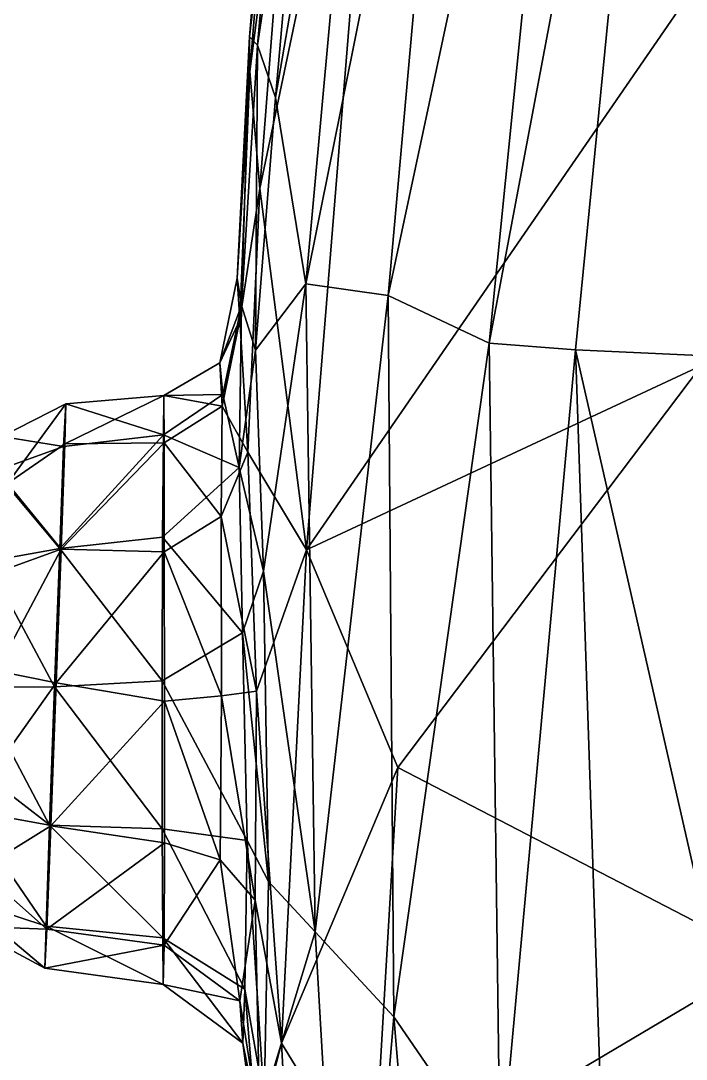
# Model space of a CAD drawing. Extents: x -4.77 to 4.77, y -2.48 to 3.3.
# Drawn here: x -4.6743 to -4.5756, y 2.0225 to 2.1767 of the extents above; entities that cross this region are included whole.
import ezdxf

# ---------------------------------------------------------------- set-up
doc = ezdxf.new("R2010")
doc.units = 0

msp = doc.modelspace()

# ---------------------------------------------------------------- linework, layer by layer
for points in [[(-4.59018, 2.27477, -0.58535), (-4.6198, 2.13594, -0.52577), (-4.60968, 2.24869, -0.51224)], [(-4.59018, 2.27477, -0.58535), (-4.60481, 2.12884, -0.60978), (-4.6198, 2.13594, -0.52577)], [(-4.59018, 2.27477, 0.58535), (-4.60968, 2.24869, 0.51224), (-4.6198, 2.13594, 0.52577)], [(-4.59018, 2.27477, 0.58535), (-4.6198, 2.13594, 0.52577), (-4.60481, 2.12884, 0.60978)], [(-4.57785, 2.27185, -0.61158), (-4.60481, 2.12884, -0.60978), (-4.59018, 2.27477, -0.58535)], [(-4.57785, 2.27185, 0.61158), (-4.59018, 2.27477, 0.58535), (-4.60481, 2.12884, 0.60978)], [(-4.57785, 2.27185, -0.61158), (-4.59199, 2.12785, -0.64393), (-4.60481, 2.12884, -0.60978)], [(-4.57785, 2.27185, 0.61158), (-4.60481, 2.12884, 0.60978), (-4.59199, 2.12785, 0.64393)], [(-4.57785, 2.27185, -0.61158), (-4.56722, 2.12669, -0.62092), (-4.59199, 2.12785, -0.64393)], [(-4.57785, 2.27185, 0.61158), (-4.59199, 2.12785, 0.64393), (-4.56722, 2.12669, 0.62092)], [(-4.57785, 2.27185, -0.61158), (-4.5576, 2.26666, -0.59402), (-4.56722, 2.12669, -0.62092)], [(-4.57785, 2.27185, 0.61158), (-4.56722, 2.12669, 0.62092), (-4.5576, 2.26666, 0.59402)], [(-4.62155, 2.25211, -0.43125), (-4.63651, 2.1653, -0.38471), (-4.63099, 2.22779, -0.38118)], [(-4.62155, 2.25211, -0.43125), (-4.63203, 2.13767, -0.43884), (-4.63651, 2.1653, -0.38471)], [(-4.62155, 2.25211, 0.43125), (-4.63099, 2.22779, 0.38118), (-4.63651, 2.1653, 0.38471)], [(-4.62155, 2.25211, 0.43125), (-4.63651, 2.1653, 0.38471), (-4.63203, 2.13767, 0.43884)], [(-4.60968, 2.24869, -0.51224), (-4.63203, 2.13767, -0.43884), (-4.62155, 2.25211, -0.43125)], [(-4.60968, 2.24869, 0.51224), (-4.62155, 2.25211, 0.43125), (-4.63203, 2.13767, 0.43884)], [(-4.60968, 2.24869, -0.51224), (-4.6198, 2.13594, -0.52577), (-4.63203, 2.13767, -0.43884)], [(-4.60968, 2.24869, 0.51224), (-4.63203, 2.13767, 0.43884), (-4.6198, 2.13594, 0.52577)], [(-4.62043, 2.23967, -0.20516), (-4.63882, 2.15179, -0.2576), (-4.63193, 2.09818, -0.21778)], [(-4.62043, 2.23967, -0.20516), (-4.63324, 2.22402, -0.25438), (-4.63882, 2.15179, -0.2576)], [(-4.62043, 2.23967, 0.20516), (-4.63193, 2.09818, 0.21778), (-4.63882, 2.15179, 0.2576)], [(-4.62043, 2.23967, 0.20516), (-4.63882, 2.15179, 0.2576), (-4.63324, 2.22402, 0.25438)], [(-4.62043, 2.23967, -0.20516), (-4.63193, 2.09818, -0.21778), (-4.57126, 2.18626, -0.11487)], [(-4.62043, 2.23967, 0.20516), (-4.57126, 2.18626, 0.11487), (-4.63193, 2.09818, 0.21778)], [(-4.63099, 2.22779, -0.38118), (-4.63917, 2.1731, -0.34506), (-4.63518, 2.21889, -0.34372)], [(-4.63099, 2.22779, -0.38118), (-4.63651, 2.1653, -0.38471), (-4.63917, 2.1731, -0.34506)], [(-4.63099, 2.22779, 0.38118), (-4.63518, 2.21889, 0.34372), (-4.63917, 2.1731, 0.34506)], [(-4.63099, 2.22779, 0.38118), (-4.63917, 2.1731, 0.34506), (-4.63651, 2.1653, 0.38471)], [(-4.63324, 2.22402, -0.25438), (-4.64031, 2.16916, -0.28554), (-4.63882, 2.15179, -0.2576)], [(-4.63324, 2.22402, -0.25438), (-4.63629, 2.21847, -0.28371), (-4.64031, 2.16916, -0.28554)], [(-4.63324, 2.22402, 0.25438), (-4.63882, 2.15179, 0.2576), (-4.64031, 2.16916, 0.28554)], [(-4.63324, 2.22402, 0.25438), (-4.64031, 2.16916, 0.28554), (-4.63629, 2.21847, 0.28371)], [(-4.63518, 2.21889, -0.34372), (-4.64038, 2.17433, -0.31351), (-4.6368, 2.21683, -0.31228)], [(-4.63518, 2.21889, -0.34372), (-4.63917, 2.1731, -0.34506), (-4.64038, 2.17433, -0.31351)], [(-4.63518, 2.21889, 0.34372), (-4.6368, 2.21683, 0.31228), (-4.64038, 2.17433, 0.31351)], [(-4.63518, 2.21889, 0.34372), (-4.64038, 2.17433, 0.31351), (-4.63917, 2.1731, 0.34506)], [(-4.63629, 2.21847, -0.28371), (-4.64038, 2.17433, -0.31351), (-4.64031, 2.16916, -0.28554)], [(-4.63629, 2.21847, -0.28371), (-4.6368, 2.21683, -0.31228), (-4.64038, 2.17433, -0.31351)], [(-4.63629, 2.21847, 0.28371), (-4.64031, 2.16916, 0.28554), (-4.64038, 2.17433, 0.31351)], [(-4.63629, 2.21847, 0.28371), (-4.64038, 2.17433, 0.31351), (-4.6368, 2.21683, 0.31228)], [(-4.63193, 2.09818, -0.21778), (-4.57328, 2.12552, -0.11649), (-4.57126, 2.18626, -0.11487)], [(-4.63193, 2.09818, 0.21778), (-4.57126, 2.18626, 0.11487), (-4.57328, 2.12552, 0.11649)], [(-4.64038, 2.17433, -0.31351), (-4.64153, 2.13441, -0.33721), (-4.64218, 2.13847, -0.30934)], [(-4.64031, 2.16916, -0.28554), (-4.64038, 2.17433, -0.31351), (-4.64218, 2.13847, -0.30934)], [(-4.64038, 2.17433, 0.31351), (-4.64218, 2.13847, 0.30934), (-4.64153, 2.13441, 0.33721)], [(-4.64031, 2.16916, 0.28554), (-4.64218, 2.13847, 0.30934), (-4.64038, 2.17433, 0.31351)], [(-4.64038, 2.17433, -0.31351), (-4.63917, 2.1731, -0.34506), (-4.64153, 2.13441, -0.33721)], [(-4.64038, 2.17433, 0.31351), (-4.64153, 2.13441, 0.33721), (-4.63917, 2.1731, 0.34506)], [(-4.63917, 2.1731, -0.34506), (-4.63946, 2.12782, -0.37104), (-4.64153, 2.13441, -0.33721)], [(-4.63917, 2.1731, 0.34506), (-4.64153, 2.13441, 0.33721), (-4.63946, 2.12782, 0.37104)], [(-4.63917, 2.1731, -0.34506), (-4.63651, 2.1653, -0.38471), (-4.63946, 2.12782, -0.37104)], [(-4.63917, 2.1731, 0.34506), (-4.63946, 2.12782, 0.37104), (-4.63651, 2.1653, 0.38471)], [(-4.64031, 2.16916, -0.28554), (-4.64218, 2.13847, -0.30934), (-4.64178, 2.13231, -0.28511)], [(-4.64031, 2.16916, 0.28554), (-4.64178, 2.13231, 0.28511), (-4.64218, 2.13847, 0.30934)], [(-4.63882, 2.15179, -0.2576), (-4.64031, 2.16916, -0.28554), (-4.64178, 2.13231, -0.28511)], [(-4.63882, 2.15179, 0.2576), (-4.64178, 2.13231, 0.28511), (-4.64031, 2.16916, 0.28554)], [(-4.63946, 2.12782, -0.37104), (-4.63651, 2.1653, -0.38471), (-4.63203, 2.13767, -0.43884)], [(-4.63946, 2.12782, 0.37104), (-4.63203, 2.13767, 0.43884), (-4.63651, 2.1653, 0.38471)], [(-4.63882, 2.15179, -0.2576), (-4.64178, 2.13231, -0.28511), (-4.64061, 2.11265, -0.26389)], [(-4.63882, 2.15179, 0.2576), (-4.64061, 2.11265, 0.26389), (-4.64178, 2.13231, 0.28511)], [(-4.64061, 2.11265, -0.26389), (-4.63193, 2.09818, -0.21778), (-4.63882, 2.15179, -0.2576)], [(-4.64061, 2.11265, 0.26389), (-4.63882, 2.15179, 0.2576), (-4.63193, 2.09818, 0.21778)], [(-4.64478, 2.12594, -0.31009), (-4.64178, 2.13231, -0.28511), (-4.64218, 2.13847, -0.30934)], [(-4.64478, 2.12594, -0.31009), (-4.64218, 2.13847, -0.30934), (-4.64153, 2.13441, -0.33721)], [(-4.64478, 2.12594, 0.31009), (-4.64218, 2.13847, 0.30934), (-4.64178, 2.13231, 0.28511)], [(-4.64478, 2.12594, 0.31009), (-4.64153, 2.13441, 0.33721), (-4.64218, 2.13847, 0.30934)], [(-4.63946, 2.12782, -0.37104), (-4.63203, 2.13767, -0.43884), (-4.63831, 2.09497, -0.39108)], [(-4.63946, 2.12782, 0.37104), (-4.63831, 2.09497, 0.39108), (-4.63203, 2.13767, 0.43884)], [(-4.63831, 2.09497, -0.39108), (-4.63203, 2.13767, -0.43884), (-4.63063, 2.04146, -0.45531)], [(-4.63831, 2.09497, 0.39108), (-4.63063, 2.04146, 0.45531), (-4.63203, 2.13767, 0.43884)], [(-4.6198, 2.13594, -0.52577), (-4.63063, 2.04146, -0.45531), (-4.63203, 2.13767, -0.43884)], [(-4.6198, 2.13594, 0.52577), (-4.63203, 2.13767, 0.43884), (-4.63063, 2.04146, 0.45531)], [(-4.6198, 2.13594, -0.52577), (-4.61897, 2.02884, -0.53842), (-4.63063, 2.04146, -0.45531)], [(-4.6198, 2.13594, 0.52577), (-4.63063, 2.04146, 0.45531), (-4.61897, 2.02884, 0.53842)], [(-4.61897, 2.02884, -0.53842), (-4.6198, 2.13594, -0.52577), (-4.60481, 2.12884, -0.60978)], [(-4.61897, 2.02884, 0.53842), (-4.60481, 2.12884, 0.60978), (-4.6198, 2.13594, 0.52577)], [(-4.64478, 2.12594, -0.31009), (-4.64153, 2.13441, -0.33721), (-4.64432, 2.12123, -0.33335)], [(-4.64478, 2.12594, 0.31009), (-4.64432, 2.12123, 0.33335), (-4.64153, 2.13441, 0.33721)], [(-4.64189, 2.11038, -0.35631), (-4.64432, 2.12123, -0.33335), (-4.64153, 2.13441, -0.33721)], [(-4.64189, 2.11038, 0.35631), (-4.64153, 2.13441, 0.33721), (-4.64432, 2.12123, 0.33335)], [(-4.64189, 2.11038, -0.35631), (-4.64153, 2.13441, -0.33721), (-4.63946, 2.12782, -0.37104)], [(-4.64189, 2.11038, 0.35631), (-4.63946, 2.12782, 0.37104), (-4.64153, 2.13441, 0.33721)], [(-4.64478, 2.12594, -0.31009), (-4.6444, 2.11951, -0.28903), (-4.64178, 2.13231, -0.28511)], [(-4.64478, 2.12594, 0.31009), (-4.64178, 2.13231, 0.28511), (-4.6444, 2.11951, 0.28903)], [(-4.6444, 2.11951, -0.28903), (-4.64061, 2.11265, -0.26389), (-4.64178, 2.13231, -0.28511)], [(-4.6444, 2.11951, 0.28903), (-4.64178, 2.13231, 0.28511), (-4.64061, 2.11265, 0.26389)], [(-4.64189, 2.11038, -0.35631), (-4.63946, 2.12782, -0.37104), (-4.63831, 2.09497, -0.39108)], [(-4.64189, 2.11038, 0.35631), (-4.63831, 2.09497, 0.39108), (-4.63946, 2.12782, 0.37104)], [(-4.61897, 2.02884, -0.53842), (-4.60481, 2.12884, -0.60978), (-4.60317, 2.0058, -0.62146)], [(-4.61897, 2.02884, 0.53842), (-4.60317, 2.0058, 0.62146), (-4.60481, 2.12884, 0.60978)], [(-4.59199, 2.12785, -0.64393), (-4.60317, 2.0058, -0.62146), (-4.60481, 2.12884, -0.60978)], [(-4.59199, 2.12785, 0.64393), (-4.60481, 2.12884, 0.60978), (-4.60317, 2.0058, 0.62146)], [(-4.59199, 2.12785, -0.64393), (-4.58771, 2.00015, -0.64949), (-4.60317, 2.0058, -0.62146)], [(-4.59199, 2.12785, 0.64393), (-4.60317, 2.0058, 0.62146), (-4.58771, 2.00015, 0.64949)], [(-4.59199, 2.12785, -0.64393), (-4.56442, 2.0065, -0.61402), (-4.58771, 2.00015, -0.64949)], [(-4.59199, 2.12785, -0.64393), (-4.56722, 2.12669, -0.62092), (-4.56442, 2.0065, -0.61402)], [(-4.59199, 2.12785, 0.64393), (-4.58771, 2.00015, 0.64949), (-4.56442, 2.0065, 0.61402)], [(-4.59199, 2.12785, 0.64393), (-4.56442, 2.0065, 0.61402), (-4.56722, 2.12669, 0.62092)], [(-4.64432, 2.12123, -0.33335), (-4.65306, 2.12107, -0.31061), (-4.64478, 2.12594, -0.31009)], [(-4.6444, 2.11951, -0.28903), (-4.64478, 2.12594, -0.31009), (-4.65306, 2.12107, -0.31061)], [(-4.64432, 2.12123, 0.33335), (-4.64478, 2.12594, 0.31009), (-4.65306, 2.12107, 0.31061)], [(-4.6444, 2.11951, 0.28903), (-4.65306, 2.12107, 0.31061), (-4.64478, 2.12594, 0.31009)], [(-4.63193, 2.09818, -0.21778), (-4.61836, 2.06585, -0.19116), (-4.57328, 2.12552, -0.11649)], [(-4.63193, 2.09818, 0.21778), (-4.57328, 2.12552, 0.11649), (-4.61836, 2.06585, 0.19116)], [(-4.57328, 2.12552, -0.11649), (-4.61836, 2.06585, -0.19116), (-4.56356, 2.03745, -0.15168)], [(-4.57328, 2.12552, 0.11649), (-4.56356, 2.03745, 0.15168), (-4.61836, 2.06585, 0.19116)], [(-4.65306, 2.12107, -0.31061), (-4.66775, 2.1139, -0.29042), (-4.65302, 2.11405, -0.289)], [(-4.65306, 2.12107, -0.31061), (-4.66761, 2.11982, -0.31088), (-4.66775, 2.1139, -0.29042)], [(-4.65306, 2.12107, 0.31061), (-4.65302, 2.11405, 0.289), (-4.66775, 2.1139, 0.29042)], [(-4.65306, 2.12107, 0.31061), (-4.66775, 2.1139, 0.29042), (-4.66761, 2.11982, 0.31088)], [(-4.65312, 2.11523, -0.33257), (-4.66761, 2.11982, -0.31088), (-4.65306, 2.12107, -0.31061)], [(-4.65312, 2.11523, 0.33257), (-4.65306, 2.12107, 0.31061), (-4.66761, 2.11982, 0.31088)], [(-4.64189, 2.11038, -0.35631), (-4.65312, 2.11523, -0.33257), (-4.64432, 2.12123, -0.33335)], [(-4.64432, 2.12123, -0.33335), (-4.65312, 2.11523, -0.33257), (-4.65306, 2.12107, -0.31061)], [(-4.64189, 2.11038, 0.35631), (-4.64432, 2.12123, 0.33335), (-4.65312, 2.11523, 0.33257)], [(-4.64432, 2.12123, 0.33335), (-4.65306, 2.12107, 0.31061), (-4.65312, 2.11523, 0.33257)], [(-4.6444, 2.11951, -0.28903), (-4.65306, 2.12107, -0.31061), (-4.65302, 2.11405, -0.289)], [(-4.6444, 2.11951, 0.28903), (-4.65302, 2.11405, 0.289), (-4.65306, 2.12107, 0.31061)], [(-4.67629, 2.10799, -0.29387), (-4.66761, 2.11982, -0.31088), (-4.67712, 2.11497, -0.31109)], [(-4.67712, 2.11497, -0.31109), (-4.66761, 2.11982, -0.31088), (-4.66794, 2.1135, -0.33138)], [(-4.67629, 2.10799, 0.29387), (-4.67712, 2.11497, 0.31109), (-4.66761, 2.11982, 0.31088)], [(-4.67712, 2.11497, 0.31109), (-4.66794, 2.1135, 0.33138), (-4.66761, 2.11982, 0.31088)], [(-4.67629, 2.10799, -0.29387), (-4.66775, 2.1139, -0.29042), (-4.66761, 2.11982, -0.31088)], [(-4.67629, 2.10799, 0.29387), (-4.66761, 2.11982, 0.31088), (-4.66775, 2.1139, 0.29042)], [(-4.65312, 2.11523, -0.33257), (-4.66794, 2.1135, -0.33138), (-4.66761, 2.11982, -0.31088)], [(-4.65312, 2.11523, 0.33257), (-4.66761, 2.11982, 0.31088), (-4.66794, 2.1135, 0.33138)], [(-4.64455, 2.1031, -0.27162), (-4.6444, 2.11951, -0.28903), (-4.65302, 2.11405, -0.289)], [(-4.64455, 2.1031, 0.27162), (-4.65302, 2.11405, 0.289), (-4.6444, 2.11951, 0.28903)], [(-4.6444, 2.11951, -0.28903), (-4.64455, 2.1031, -0.27162), (-4.64061, 2.11265, -0.26389)], [(-4.6444, 2.11951, 0.28903), (-4.64061, 2.11265, 0.26389), (-4.64455, 2.1031, 0.27162)], [(-4.67712, 2.11497, -0.31109), (-4.66794, 2.1135, -0.33138), (-4.67814, 2.10986, -0.3295)], [(-4.67712, 2.11497, 0.31109), (-4.67814, 2.10986, 0.3295), (-4.66794, 2.1135, 0.33138)], [(-4.67629, 2.10799, -0.29387), (-4.66829, 2.09823, -0.2758), (-4.66775, 2.1139, -0.29042)], [(-4.67629, 2.10799, 0.29387), (-4.66775, 2.1139, 0.29042), (-4.66829, 2.09823, 0.2758)], [(-4.66853, 2.09834, -0.34682), (-4.65312, 2.11523, -0.33257), (-4.65327, 2.10004, -0.34961)], [(-4.66853, 2.09834, -0.34682), (-4.66794, 2.1135, -0.33138), (-4.65312, 2.11523, -0.33257)], [(-4.66853, 2.09834, 0.34682), (-4.65327, 2.10004, 0.34961), (-4.65312, 2.11523, 0.33257)], [(-4.66853, 2.09834, 0.34682), (-4.65312, 2.11523, 0.33257), (-4.66794, 2.1135, 0.33138)], [(-4.65302, 2.11405, -0.289), (-4.66829, 2.09823, -0.2758), (-4.65303, 2.09786, -0.27299)], [(-4.65302, 2.11405, -0.289), (-4.66775, 2.1139, -0.29042), (-4.66829, 2.09823, -0.2758)], [(-4.65302, 2.11405, 0.289), (-4.65303, 2.09786, 0.27299), (-4.66829, 2.09823, 0.2758)], [(-4.65302, 2.11405, 0.289), (-4.66829, 2.09823, 0.2758), (-4.66775, 2.1139, 0.29042)], [(-4.64189, 2.11038, -0.35631), (-4.65327, 2.10004, -0.34961), (-4.65312, 2.11523, -0.33257)], [(-4.64189, 2.11038, 0.35631), (-4.65312, 2.11523, 0.33257), (-4.65327, 2.10004, 0.34961)], [(-4.64455, 2.1031, -0.27162), (-4.65302, 2.11405, -0.289), (-4.65303, 2.09786, -0.27299)], [(-4.64455, 2.1031, 0.27162), (-4.65303, 2.09786, 0.27299), (-4.65302, 2.11405, 0.289)], [(-4.67814, 2.10986, -0.3295), (-4.66794, 2.1135, -0.33138), (-4.66853, 2.09834, -0.34682)], [(-4.67814, 2.10986, 0.3295), (-4.66853, 2.09834, 0.34682), (-4.66794, 2.1135, 0.33138)], [(-4.64455, 2.1031, -0.27162), (-4.63932, 2.07716, -0.25355), (-4.64061, 2.11265, -0.26389)], [(-4.64455, 2.1031, 0.27162), (-4.64061, 2.11265, 0.26389), (-4.63932, 2.07716, 0.25355)], [(-4.64061, 2.11265, -0.26389), (-4.63932, 2.07716, -0.25355), (-4.63193, 2.09818, -0.21778)], [(-4.64061, 2.11265, 0.26389), (-4.63193, 2.09818, 0.21778), (-4.63932, 2.07716, 0.25355)], [(-4.67814, 2.10986, -0.3295), (-4.66853, 2.09834, -0.34682), (-4.67929, 2.09644, -0.34332)], [(-4.67814, 2.10986, 0.3295), (-4.67929, 2.09644, 0.34332), (-4.66853, 2.09834, 0.34682)], [(-4.64142, 2.08581, -0.36932), (-4.65327, 2.10004, -0.34961), (-4.64189, 2.11038, -0.35631)], [(-4.64142, 2.08581, 0.36932), (-4.64189, 2.11038, 0.35631), (-4.65327, 2.10004, 0.34961)], [(-4.64189, 2.11038, -0.35631), (-4.63831, 2.09497, -0.39108), (-4.64142, 2.08581, -0.36932)], [(-4.64189, 2.11038, 0.35631), (-4.64142, 2.08581, 0.36932), (-4.63831, 2.09497, 0.39108)], [(-4.67629, 2.10799, -0.29387), (-4.67679, 2.09518, -0.28241), (-4.66829, 2.09823, -0.2758)], [(-4.67629, 2.10799, 0.29387), (-4.66829, 2.09823, 0.2758), (-4.67679, 2.09518, 0.28241)], [(-4.6445, 2.07649, -0.26368), (-4.64455, 2.1031, -0.27162), (-4.65303, 2.09786, -0.27299)], [(-4.6445, 2.07649, 0.26368), (-4.65303, 2.09786, 0.27299), (-4.64455, 2.1031, 0.27162)], [(-4.64455, 2.1031, -0.27162), (-4.6445, 2.07649, -0.26368), (-4.63932, 2.07716, -0.25355)], [(-4.64455, 2.1031, 0.27162), (-4.63932, 2.07716, 0.25355), (-4.6445, 2.07649, 0.26368)], [(-4.65333, 2.07872, -0.35785), (-4.66853, 2.09834, -0.34682), (-4.65327, 2.10004, -0.34961)], [(-4.65333, 2.07872, 0.35785), (-4.65327, 2.10004, 0.34961), (-4.66853, 2.09834, 0.34682)], [(-4.64142, 2.08581, -0.36932), (-4.65333, 2.07872, -0.35785), (-4.65327, 2.10004, -0.34961)], [(-4.64142, 2.08581, 0.36932), (-4.65327, 2.10004, 0.34961), (-4.65333, 2.07872, 0.35785)], [(-4.67929, 2.09644, -0.34332), (-4.66853, 2.09834, -0.34682), (-4.66928, 2.0778, -0.35338)], [(-4.67929, 2.09644, 0.34332), (-4.66928, 2.0778, 0.35338), (-4.66853, 2.09834, 0.34682)], [(-4.67791, 2.0802, -0.27684), (-4.66829, 2.09823, -0.2758), (-4.67679, 2.09518, -0.28241)], [(-4.67791, 2.0802, -0.27684), (-4.66904, 2.07843, -0.26944), (-4.66829, 2.09823, -0.2758)], [(-4.67791, 2.0802, 0.27684), (-4.67679, 2.09518, 0.28241), (-4.66829, 2.09823, 0.2758)], [(-4.67791, 2.0802, 0.27684), (-4.66829, 2.09823, 0.2758), (-4.66904, 2.07843, 0.26944)], [(-4.65333, 2.07872, -0.35785), (-4.66928, 2.0778, -0.35338), (-4.66853, 2.09834, -0.34682)], [(-4.65333, 2.07872, 0.35785), (-4.66853, 2.09834, 0.34682), (-4.66928, 2.0778, 0.35338)], [(-4.65303, 2.09786, -0.27299), (-4.66829, 2.09823, -0.2758), (-4.66904, 2.07843, -0.26944)], [(-4.65303, 2.09786, 0.27299), (-4.66904, 2.07843, 0.26944), (-4.66829, 2.09823, 0.2758)], [(-4.65303, 2.09786, -0.27299), (-4.66904, 2.07843, -0.26944), (-4.653, 2.07571, -0.26697)], [(-4.65303, 2.09786, 0.27299), (-4.653, 2.07571, 0.26697), (-4.66904, 2.07843, 0.26944)], [(-4.6445, 2.07649, -0.26368), (-4.65303, 2.09786, -0.27299), (-4.653, 2.07571, -0.26697)], [(-4.6445, 2.07649, 0.26368), (-4.653, 2.07571, 0.26697), (-4.65303, 2.09786, 0.27299)], [(-4.63932, 2.07716, -0.25355), (-4.6356, 2.02491, -0.25017), (-4.63193, 2.09818, -0.21778)], [(-4.63932, 2.07716, 0.25355), (-4.63193, 2.09818, 0.21778), (-4.6356, 2.02491, 0.25017)], [(-4.6356, 2.02491, -0.25017), (-4.61836, 2.06585, -0.19116), (-4.63193, 2.09818, -0.21778)], [(-4.6356, 2.02491, 0.25017), (-4.63193, 2.09818, 0.21778), (-4.61836, 2.06585, 0.19116)], [(-4.67929, 2.09644, -0.34332), (-4.66928, 2.0778, -0.35338), (-4.68086, 2.07776, -0.34867)], [(-4.67929, 2.09644, 0.34332), (-4.68086, 2.07776, 0.34867), (-4.66928, 2.0778, 0.35338)], [(-4.64142, 2.08581, -0.36932), (-4.63831, 2.09497, -0.39108), (-4.63755, 2.04893, -0.39165)], [(-4.64142, 2.08581, 0.36932), (-4.63755, 2.04893, 0.39165), (-4.63831, 2.09497, 0.39108)], [(-4.63831, 2.09497, -0.39108), (-4.63063, 2.04146, -0.45531), (-4.63755, 2.04893, -0.39165)], [(-4.63831, 2.09497, 0.39108), (-4.63755, 2.04893, 0.39165), (-4.63063, 2.04146, 0.45531)], [(-4.64071, 2.055, -0.36649), (-4.65333, 2.07872, -0.35785), (-4.64142, 2.08581, -0.36932)], [(-4.64071, 2.055, 0.36649), (-4.64142, 2.08581, 0.36932), (-4.65333, 2.07872, 0.35785)], [(-4.64142, 2.08581, -0.36932), (-4.63755, 2.04893, -0.39165), (-4.64071, 2.055, -0.36649)], [(-4.64142, 2.08581, 0.36932), (-4.64071, 2.055, 0.36649), (-4.63755, 2.04893, 0.39165)], [(-4.67907, 2.0643, -0.28047), (-4.66904, 2.07843, -0.26944), (-4.67791, 2.0802, -0.27684)], [(-4.67907, 2.0643, 0.28047), (-4.67791, 2.0802, 0.27684), (-4.66904, 2.07843, 0.26944)], [(-4.67907, 2.0643, -0.28047), (-4.66982, 2.05718, -0.275), (-4.66904, 2.07843, -0.26944)], [(-4.67907, 2.0643, 0.28047), (-4.66904, 2.07843, 0.26944), (-4.66982, 2.05718, 0.275)], [(-4.66982, 2.05718, -0.275), (-4.653, 2.07571, -0.26697), (-4.66904, 2.07843, -0.26944)], [(-4.66982, 2.05718, 0.275), (-4.66904, 2.07843, 0.26944), (-4.653, 2.07571, 0.26697)], [(-4.6533, 2.05675, -0.3518), (-4.66928, 2.0778, -0.35338), (-4.65333, 2.07872, -0.35785)], [(-4.6533, 2.05675, 0.3518), (-4.65333, 2.07872, 0.35785), (-4.66928, 2.0778, 0.35338)], [(-4.64071, 2.055, -0.36649), (-4.6533, 2.05675, -0.3518), (-4.65333, 2.07872, -0.35785)], [(-4.64071, 2.055, 0.36649), (-4.65333, 2.07872, 0.35785), (-4.6533, 2.05675, 0.3518)], [(-4.68086, 2.07776, -0.34867), (-4.67002, 2.0573, -0.34663), (-4.68236, 2.05952, -0.34153)], [(-4.68086, 2.07776, 0.34867), (-4.68236, 2.05952, 0.34153), (-4.67002, 2.0573, 0.34663)], [(-4.68086, 2.07776, -0.34867), (-4.66928, 2.0778, -0.35338), (-4.67002, 2.0573, -0.34663)], [(-4.68086, 2.07776, 0.34867), (-4.67002, 2.0573, 0.34663), (-4.66928, 2.0778, 0.35338)], [(-4.6533, 2.05675, -0.3518), (-4.67002, 2.0573, -0.34663), (-4.66928, 2.0778, -0.35338)], [(-4.6533, 2.05675, 0.3518), (-4.66928, 2.0778, 0.35338), (-4.67002, 2.0573, 0.34663)], [(-4.6445, 2.07649, -0.26368), (-4.63954, 2.04613, -0.266), (-4.63932, 2.07716, -0.25355)], [(-4.6445, 2.07649, 0.26368), (-4.63932, 2.07716, 0.25355), (-4.63954, 2.04613, 0.266)], [(-4.63932, 2.07716, -0.25355), (-4.63954, 2.04613, -0.266), (-4.6356, 2.02491, -0.25017)], [(-4.63932, 2.07716, 0.25355), (-4.6356, 2.02491, 0.25017), (-4.63954, 2.04613, 0.266)], [(-4.66982, 2.05718, -0.275), (-4.653, 2.05467, -0.27499), (-4.653, 2.07571, -0.26697)], [(-4.66982, 2.05718, 0.275), (-4.653, 2.07571, 0.26697), (-4.653, 2.05467, 0.27499)], [(-4.64471, 2.05215, -0.27324), (-4.6445, 2.07649, -0.26368), (-4.653, 2.07571, -0.26697)], [(-4.64471, 2.05215, 0.27324), (-4.653, 2.07571, 0.26697), (-4.6445, 2.07649, 0.26368)], [(-4.64471, 2.05215, -0.27324), (-4.653, 2.07571, -0.26697), (-4.653, 2.05467, -0.27499)], [(-4.64471, 2.05215, 0.27324), (-4.653, 2.05467, 0.27499), (-4.653, 2.07571, 0.26697)], [(-4.6445, 2.07649, -0.26368), (-4.64471, 2.05215, -0.27324), (-4.63954, 2.04613, -0.266)], [(-4.6445, 2.07649, 0.26368), (-4.63954, 2.04613, 0.266), (-4.64471, 2.05215, 0.27324)], [(-4.6356, 2.02491, -0.25017), (-4.62207, 2.00273, -0.22417), (-4.61836, 2.06585, -0.19116)], [(-4.6356, 2.02491, 0.25017), (-4.61836, 2.06585, 0.19116), (-4.62207, 2.00273, 0.22417)], [(-4.62207, 2.00273, -0.22417), (-4.56356, 2.03745, -0.15168), (-4.61836, 2.06585, -0.19116)], [(-4.62207, 2.00273, 0.22417), (-4.61836, 2.06585, 0.19116), (-4.56356, 2.03745, 0.15168)], [(-4.68038, 2.05067, -0.29069), (-4.66982, 2.05718, -0.275), (-4.67907, 2.0643, -0.28047)], [(-4.68038, 2.05067, 0.29069), (-4.67907, 2.0643, 0.28047), (-4.66982, 2.05718, 0.275)], [(-4.68236, 2.05952, -0.34153), (-4.67054, 2.04227, -0.33104), (-4.68303, 2.04641, -0.32677)], [(-4.68236, 2.05952, 0.34153), (-4.68303, 2.04641, 0.32677), (-4.67054, 2.04227, 0.33104)], [(-4.68236, 2.05952, -0.34153), (-4.67002, 2.0573, -0.34663), (-4.67054, 2.04227, -0.33104)], [(-4.68236, 2.05952, 0.34153), (-4.67054, 2.04227, 0.33104), (-4.67002, 2.0573, 0.34663)], [(-4.68038, 2.05067, -0.29069), (-4.67043, 2.04183, -0.28988), (-4.66982, 2.05718, -0.275)], [(-4.68038, 2.05067, 0.29069), (-4.66982, 2.05718, 0.275), (-4.67043, 2.04183, 0.28988)], [(-4.65321, 2.04053, -0.33573), (-4.67054, 2.04227, -0.33104), (-4.67002, 2.0573, -0.34663)], [(-4.65321, 2.04053, 0.33573), (-4.67002, 2.0573, 0.34663), (-4.67054, 2.04227, 0.33104)], [(-4.653, 2.05467, -0.27499), (-4.66982, 2.05718, -0.275), (-4.67043, 2.04183, -0.28988)], [(-4.653, 2.05467, 0.27499), (-4.67043, 2.04183, 0.28988), (-4.66982, 2.05718, 0.275)], [(-4.65321, 2.04053, -0.33573), (-4.67002, 2.0573, -0.34663), (-4.6533, 2.05675, -0.3518)], [(-4.65321, 2.04053, 0.33573), (-4.6533, 2.05675, 0.3518), (-4.67002, 2.0573, 0.34663)], [(-4.64104, 2.03293, -0.34558), (-4.6533, 2.05675, -0.3518), (-4.64071, 2.055, -0.36649)], [(-4.64104, 2.03293, -0.34558), (-4.65321, 2.04053, -0.33573), (-4.6533, 2.05675, -0.3518)], [(-4.64104, 2.03293, 0.34558), (-4.64071, 2.055, 0.36649), (-4.6533, 2.05675, 0.3518)], [(-4.64104, 2.03293, 0.34558), (-4.6533, 2.05675, 0.3518), (-4.65321, 2.04053, 0.33573)], [(-4.653, 2.05467, -0.27499), (-4.67043, 2.04183, -0.28988), (-4.65304, 2.03947, -0.29198)], [(-4.653, 2.05467, 0.27499), (-4.65304, 2.03947, 0.29198), (-4.67043, 2.04183, 0.28988)], [(-4.64471, 2.05215, -0.27324), (-4.653, 2.05467, -0.27499), (-4.65304, 2.03947, -0.29198)], [(-4.64471, 2.05215, 0.27324), (-4.65304, 2.03947, 0.29198), (-4.653, 2.05467, 0.27499)], [(-4.64071, 2.055, -0.36649), (-4.63817, 2.01644, -0.36221), (-4.64104, 2.03293, -0.34558)], [(-4.64071, 2.055, 0.36649), (-4.64104, 2.03293, 0.34558), (-4.63817, 2.01644, 0.36221)], [(-4.64071, 2.055, -0.36649), (-4.63755, 2.04893, -0.39165), (-4.63817, 2.01644, -0.36221)], [(-4.64071, 2.055, 0.36649), (-4.63817, 2.01644, 0.36221), (-4.63755, 2.04893, 0.39165)], [(-4.64471, 2.05215, -0.27324), (-4.65304, 2.03947, -0.29198), (-4.64179, 2.03119, -0.2928)], [(-4.64471, 2.05215, 0.27324), (-4.64179, 2.03119, 0.2928), (-4.65304, 2.03947, 0.29198)], [(-4.64179, 2.03119, -0.2928), (-4.63954, 2.04613, -0.266), (-4.64471, 2.05215, -0.27324)], [(-4.64179, 2.03119, 0.2928), (-4.64471, 2.05215, 0.27324), (-4.63954, 2.04613, 0.266)], [(-4.68234, 2.04227, -0.30752), (-4.67043, 2.04183, -0.28988), (-4.68038, 2.05067, -0.29069)], [(-4.68234, 2.04227, 0.30752), (-4.68038, 2.05067, 0.29069), (-4.67043, 2.04183, 0.28988)], [(-4.63063, 2.04146, -0.45531), (-4.63817, 2.01644, -0.36221), (-4.63755, 2.04893, -0.39165)], [(-4.63063, 2.04146, 0.45531), (-4.63755, 2.04893, 0.39165), (-4.63817, 2.01644, 0.36221)], [(-4.68303, 2.04641, -0.32677), (-4.67072, 2.03605, -0.31045), (-4.68234, 2.04227, -0.30752)], [(-4.68303, 2.04641, -0.32677), (-4.67054, 2.04227, -0.33104), (-4.67072, 2.03605, -0.31045)], [(-4.68303, 2.04641, 0.32677), (-4.68234, 2.04227, 0.30752), (-4.67072, 2.03605, 0.31045)], [(-4.68303, 2.04641, 0.32677), (-4.67072, 2.03605, 0.31045), (-4.67054, 2.04227, 0.33104)], [(-4.64179, 2.03119, -0.2928), (-4.63883, 2.01251, -0.28846), (-4.63954, 2.04613, -0.266)], [(-4.64179, 2.03119, 0.2928), (-4.63954, 2.04613, 0.266), (-4.63883, 2.01251, 0.28846)], [(-4.63883, 2.01251, -0.28846), (-4.6356, 2.02491, -0.25017), (-4.63954, 2.04613, -0.266)], [(-4.63883, 2.01251, 0.28846), (-4.63954, 2.04613, 0.266), (-4.6356, 2.02491, 0.25017)], [(-4.68234, 2.04227, -0.30752), (-4.67072, 2.03605, -0.31045), (-4.67043, 2.04183, -0.28988)], [(-4.68234, 2.04227, 0.30752), (-4.67043, 2.04183, 0.28988), (-4.67072, 2.03605, 0.31045)], [(-4.65317, 2.0336, -0.314), (-4.67072, 2.03605, -0.31045), (-4.67054, 2.04227, -0.33104)], [(-4.65317, 2.0336, 0.314), (-4.67054, 2.04227, 0.33104), (-4.67072, 2.03605, 0.31045)], [(-4.65304, 2.03947, -0.29198), (-4.67043, 2.04183, -0.28988), (-4.67072, 2.03605, -0.31045)], [(-4.65304, 2.03947, 0.29198), (-4.67072, 2.03605, 0.31045), (-4.67043, 2.04183, 0.28988)], [(-4.65317, 2.0336, -0.314), (-4.67054, 2.04227, -0.33104), (-4.65321, 2.04053, -0.33573)], [(-4.65317, 2.0336, 0.314), (-4.65321, 2.04053, 0.33573), (-4.67054, 2.04227, 0.33104)], [(-4.63063, 2.04146, -0.45531), (-4.62544, 1.95191, -0.44742), (-4.63817, 2.01644, -0.36221)], [(-4.63063, 2.04146, 0.45531), (-4.63817, 2.01644, 0.36221), (-4.62544, 1.95191, 0.44742)], [(-4.61897, 2.02884, -0.53842), (-4.62544, 1.95191, -0.44742), (-4.63063, 2.04146, -0.45531)], [(-4.61897, 2.02884, 0.53842), (-4.63063, 2.04146, 0.45531), (-4.62544, 1.95191, 0.44742)], [(-4.64135, 2.0249, -0.32234), (-4.65321, 2.04053, -0.33573), (-4.64104, 2.03293, -0.34558)], [(-4.64135, 2.0249, -0.32234), (-4.65317, 2.0336, -0.314), (-4.65321, 2.04053, -0.33573)], [(-4.64135, 2.0249, 0.32234), (-4.64104, 2.03293, 0.34558), (-4.65321, 2.04053, 0.33573)], [(-4.64135, 2.0249, 0.32234), (-4.65321, 2.04053, 0.33573), (-4.65317, 2.0336, 0.314)], [(-4.65304, 2.03947, -0.29198), (-4.67072, 2.03605, -0.31045), (-4.65317, 2.0336, -0.314)], [(-4.65304, 2.03947, 0.29198), (-4.65317, 2.0336, 0.314), (-4.67072, 2.03605, 0.31045)], [(-4.64179, 2.03119, -0.2928), (-4.65304, 2.03947, -0.29198), (-4.65317, 2.0336, -0.314)], [(-4.64179, 2.03119, 0.2928), (-4.65317, 2.0336, 0.314), (-4.65304, 2.03947, 0.29198)], [(-4.62207, 2.00273, -0.22417), (-4.55908, 1.98735, -0.1748), (-4.56356, 2.03745, -0.15168)], [(-4.62207, 2.00273, 0.22417), (-4.56356, 2.03745, 0.15168), (-4.55908, 1.98735, 0.1748)], [(-4.64179, 2.03119, -0.2928), (-4.65317, 2.0336, -0.314), (-4.64135, 2.0249, -0.32234)], [(-4.64179, 2.03119, 0.2928), (-4.64135, 2.0249, 0.32234), (-4.65317, 2.0336, 0.314)], [(-4.64104, 2.03293, -0.34558), (-4.63874, 2.00507, -0.33281), (-4.64135, 2.0249, -0.32234)], [(-4.64104, 2.03293, 0.34558), (-4.64135, 2.0249, 0.32234), (-4.63874, 2.00507, 0.33281)], [(-4.64104, 2.03293, -0.34558), (-4.63817, 2.01644, -0.36221), (-4.63874, 2.00507, -0.33281)], [(-4.64104, 2.03293, 0.34558), (-4.63874, 2.00507, 0.33281), (-4.63817, 2.01644, 0.36221)], [(-4.64135, 2.0249, -0.32234), (-4.63883, 2.01251, -0.28846), (-4.64179, 2.03119, -0.2928)], [(-4.64135, 2.0249, 0.32234), (-4.64179, 2.03119, 0.2928), (-4.63883, 2.01251, 0.28846)], [(-4.61897, 2.02884, -0.53842), (-4.61094, 1.93289, -0.54704), (-4.62544, 1.95191, -0.44742)], [(-4.61897, 2.02884, 0.53842), (-4.62544, 1.95191, 0.44742), (-4.61094, 1.93289, 0.54704)], [(-4.60317, 2.0058, -0.62146), (-4.61094, 1.93289, -0.54704), (-4.61897, 2.02884, -0.53842)], [(-4.60317, 2.0058, 0.62146), (-4.61897, 2.02884, 0.53842), (-4.61094, 1.93289, 0.54704)], [(-4.64135, 2.0249, -0.32234), (-4.63874, 2.00507, -0.33281), (-4.63883, 2.01251, -0.28846)], [(-4.64135, 2.0249, 0.32234), (-4.63883, 2.01251, 0.28846), (-4.63874, 2.00507, 0.33281)], [(-4.63883, 2.01251, -0.28846), (-4.63117, 1.94254, -0.29017), (-4.6356, 2.02491, -0.25017)], [(-4.63883, 2.01251, 0.28846), (-4.6356, 2.02491, 0.25017), (-4.63117, 1.94254, 0.29017)], [(-4.62207, 2.00273, -0.22417), (-4.6356, 2.02491, -0.25017), (-4.63117, 1.94254, -0.29017)], [(-4.62207, 2.00273, 0.22417), (-4.63117, 1.94254, 0.29017), (-4.6356, 2.02491, 0.25017)]]:
    msp.add_3dface(points)

doc.saveas('drawing.dxf')
